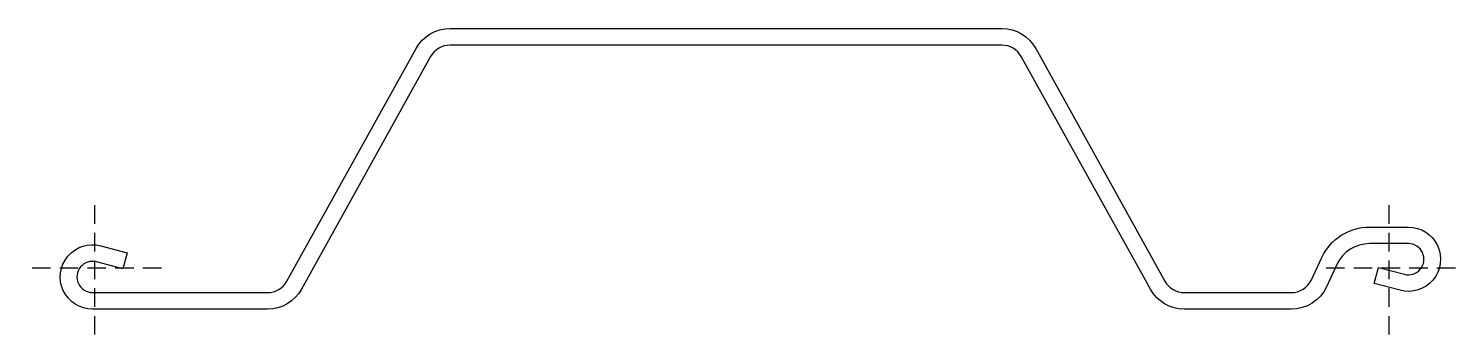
# Model space of a CAD drawing. Header units: millimetres. Extents: x -36 to 736, y -36 to 130.
import ezdxf

# ---------------------------------------------------------------- set-up
doc = ezdxf.new("R2010")
doc.units = ezdxf.units.MM
doc.linetypes.add('DASHED', pattern=[0.75, 0.5, -0.25])
doc.layers.add('ref', color=251, linetype='Continuous', plot=False)

msp = doc.modelspace()

# ---------------------------------------------------------------- linework, layer by layer
msp.add_lwpolyline([(578.78, -7.08, 0.272631), (589.28, -13.26), (647.16, -13.26, 0.291473), (658.04, -6.33), (663.69, 5.79, -0.291473), (689.52, 22.24), (710.48, 22.24, -1.140281), (705.97, -12.03), (692.03, -8.3), (694.36, 0.4), (708.3, -3.34, 1.140281), (710.48, 13.24), (689.52, 13.24, 0.291473), (671.84, 1.98), (666.19, -10.13, -0.291473), (647.16, -22.26), (589.28, -22.26, -0.272631), (570.91, -11.44), (501.07, 114.56, 0.272631), (490.58, 120.74), (192.05, 120.74, 0.272631), (181.56, 114.56), (111.72, -11.44, -0.272631), (93.35, -22.26), (-1.33, -22.26, -1.140284), (3.18, 12.05), (17.36, 8.25), (15.04, -0.45), (0.85, 3.35, 1.140282), (-1.33, -13.26), (93.35, -13.26, 0.272631), (103.84, -7.08), (173.69, 118.92, -0.272631), (192.05, 129.74), (490.58, 129.74, -0.272631), (508.94, 118.92)], format="xyb", close=True)
at = {"layer": 'ref', "linetype": 'DASHED', "ltscale": 20}
for p, q in [((0, -35.95), (0, 35.95)), ((700, -35.95), (700, 35.95)), ((35.95, 0), (-35.95, 0)), ((735.95, 0), (664.05, 0))]:
    msp.add_line(p, q, dxfattribs=at)

doc.saveas('drawing.dxf')
